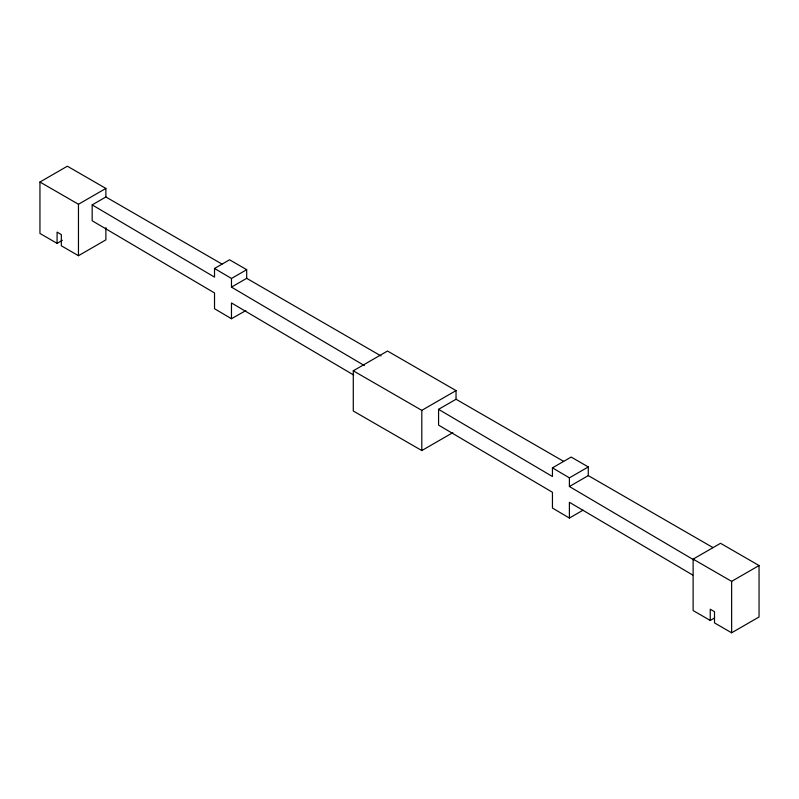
<?xml version="1.0" encoding="UTF-8"?>
<svg xmlns="http://www.w3.org/2000/svg" width="799" height="799" viewBox="0 0 799 799"><rect width="100%" height="100%" fill="white"/><g stroke="black" fill="none" stroke-linecap="round" stroke-linejoin="round"><path stroke-width="1.2" d="M364.344 365.552L231.47 287.121L246.691 278.332L246.691 269.682L229.563 259.785L214.532 268.464L214.522 277.113L92.175 204.894L105.877 196.983L105.877 188.434L67.366 166.202L39.95 182.022L39.95 233.458L57.079 243.355L62.352 240.309M231.47 287.121L231.48 278.461L214.532 268.464M39.95 182.022L78.462 204.264L105.877 188.434M57.079 243.355L57.079 232.119L61.333 234.566L61.333 245.802L78.462 255.7L105.877 239.87L105.877 227.595M231.48 278.461L246.691 269.682M452.833 432.649L421.802 450.556L353.278 410.996L353.278 370.796L387.505 351.031L456.039 390.601L456.039 399.25L563.625 461.363M353.278 370.796L421.802 410.356L456.039 390.601M583.04 510.181L569.397 518.052L552.449 508.054L552.449 492.284L438.571 425.108L438.571 409.338L456.039 399.25M438.571 409.338L552.449 476.514L552.449 467.854L571.155 457.058L588.284 466.946L588.284 475.605L713.008 547.615M693.792 559.889L569.397 486.511L569.397 477.852L588.284 466.946M569.397 486.511L588.284 475.605M710.251 620.453L693.123 610.566L693.123 559.13L720.538 543.3L759.05 565.542L759.05 616.978L731.634 632.798L714.506 622.91L714.506 611.674L710.251 609.218L710.251 620.453L714.476 618.026M693.123 559.13L731.634 581.362L759.05 565.542M92.175 204.894L92.175 220.774L214.522 292.953L214.522 308.724L231.47 318.721L245.832 310.601M105.877 196.983L222.032 264.089M246.691 278.332L381.053 355.964M552.449 467.854L569.397 477.852M353.627 375.001L231.47 302.951L231.47 318.721M692.723 575.03L569.397 502.281L569.397 518.052M731.634 581.362L731.634 632.798M421.802 410.356L421.802 450.556M78.462 204.264L78.462 255.7"/></g></svg>
